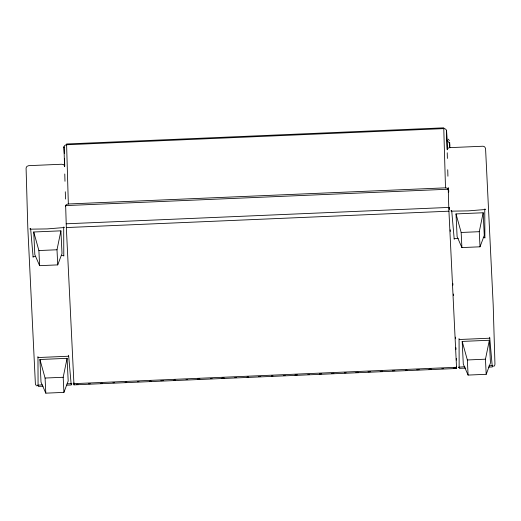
<?xml version="1.0" encoding="UTF-8"?>
<svg xmlns="http://www.w3.org/2000/svg" width="521" height="521" viewBox="0 0 521 521"><rect width="100%" height="100%" fill="white"/><g stroke="black" fill="none" stroke-linecap="round" stroke-linejoin="round"><path stroke-width="0.78" d="M63.796 256.078L63.686 227.052A0.697 0.586 -1.7 0 1 64.311 227.527L47.118 228.914L30.583 229.168L30.446 228.472A0.697 0.586 -1.7 0 0 29.873 228.999L30.661 229.103L33.149 257.387M71.195 383.697L71.312 384.29A0.697 0.586 -1.7 0 0 71.891 383.762L67.183 383.756M456.526 366.465L456.578 368.49L73.982 384.869L73.93 382.844M484.875 238.051L484.764 209.019A0.697 0.586 -1.7 0 1 485.39 209.501L468.203 210.888L451.668 211.142L451.531 210.445A0.697 0.586 -1.7 0 0 450.952 210.972L451.74 211.077L454.234 239.36M489.05 365.716L492.26 365.67L492.397 366.263A0.697 0.586 -1.7 0 0 492.97 365.735L492.189 365.735L489.688 337.224M449.721 147.573L449.258 142.754L446.738 140.37M57.733 264.889L57.004 249.767L60.905 230.836L33.735 231.995L34.835 254.671L39.622 265.664L57.733 264.889L62.006 253.512L60.905 230.836M63.92 392.385L63.191 377.269L67.092 358.331L39.922 359.497L41.022 382.173L45.809 393.16L63.92 392.385L68.186 381.007L67.092 358.331M480.01 246.804L479.274 231.689L483.175 212.757L456.005 213.916L457.106 236.593L461.899 247.579L480.01 246.804L484.276 235.427L483.175 212.757M486.197 374.306L485.461 359.19L489.362 340.252L462.192 341.418L463.293 364.094L468.086 375.081L486.197 374.306L490.463 362.929L489.362 340.252M447.988 148.368L448.842 147.827M493.765 366.491L494.709 365.371L494.95 364.127L493.192 304.902L485.552 148.329L484.589 146.805L483.091 146.225L449.74 147.638M71.103 383.775L68.609 355.25M42.155 384.83L37.453 385.24A0.697 0.586 -1.7 0 0 38.079 385.716L37.961 356.559M464.804 366.693L458.532 367.214A0.697 0.586 -1.7 0 0 459.157 367.689L459.06 339.516L489.766 338.201M68.342 203.985L445.501 187.84L443.749 127.84L66.584 143.985L68.342 203.985A2.703 2.26 -1.7 0 0 65.731 206.049M73.982 384.869L66.323 227.254L65.646 205.6L448.242 189.221L448.229 188.771L448.307 189.989M66.187 223.802L448.783 207.423L448.242 189.221M66.336 227.566L448.933 211.187L456.578 368.49M33.735 231.995L38.893 250.542L57.004 249.767M456.005 213.916L461.163 232.464L479.274 231.689M33.077 256.638L35.506 256.534M61.367 255.427L63.79 255.323M454.162 238.611L458.2 238.436M483.254 237.361L484.869 237.296M37.974 357.543L68.687 356.227M39.922 359.497L45.08 378.044L63.191 377.269M462.192 341.418L467.35 359.965L485.461 359.19M73.91 383.651L456.507 367.272M76.418 384.322L78.039 384.251M88.596 383.801L90.224 383.73M100.781 383.274L102.409 383.209M112.966 382.753L114.594 382.688M125.151 382.232L126.779 382.167M137.336 381.711L138.964 381.646M149.52 381.19L151.149 381.118M160.891 380.701L163.334 380.597M173.89 380.148L175.518 380.076M186.075 379.627L187.703 379.555M197.446 379.138L199.888 379.034M210.445 378.585L212.073 378.513M221.816 378.096L224.251 377.992M234.815 377.536L236.436 377.471M247 377.015L248.621 376.95M258.37 376.533L260.806 376.429M271.369 375.973L272.991 375.901M283.554 375.452L285.176 375.38M294.925 374.964L297.361 374.86M307.924 374.41L309.546 374.338M319.295 373.922L321.731 373.817M331.48 373.401L333.915 373.297M344.479 372.847L346.1 372.775M355.85 372.359L358.285 372.255M368.034 371.838L370.47 371.733M380.219 371.317L382.655 371.212M392.404 370.796L394.84 370.685M405.397 370.236L407.025 370.164M416.774 369.747L419.21 369.643M428.959 369.226L431.395 369.122M441.951 368.673L443.579 368.601M453.322 368.184L456.572 368.047M38.228 386.4L43.061 386.191M66.421 385.195L71.26 384.986M459.307 368.373L465.754 368.1M488.314 367.129L492.338 366.96M63.152 164.59L61.693 164.245L28.662 165.665L26.903 166.394L26.076 168.003L27.808 227.716L35.382 383.808M448.08 139.114L449.402 140.559M63.393 164.753L63.731 165.027M36.522 385.898L35.448 384.29M65.698 206.088L65.639 205.157L65.646 205.6M449.753 144.63L449.792 145.457M461.163 232.464L461.899 247.579M467.35 359.965L468.086 375.081M448.255 187.534L448.444 192.347M449.174 207.443L449.252 209.501M450.235 229.826L450.32 231.448M452.84 283.483L452.918 285.104M453.355 294.046L453.433 295.674M455.445 337.133L455.523 338.761M448.933 211.187L448.783 207.423M38.893 250.542L39.622 265.664M45.08 378.044L45.809 393.16M64.317 153.48L63.979 146.805L64.558 166.72M455.953 347.767L456.018 349.376M449.87 147.873L449.701 142.611A0.983 0.632 -2.9 0 0 449.323 142.194M447.35 149.794L446.575 130.426L447.129 149.534M448.705 190.302L448.757 191.923M449.271 207.319L449.323 208.941M64.513 158.885L64.754 166.173M456.292 358.546L456.337 360.128M447.226 152.77L447.389 158.43M447.728 169.748L447.917 176.215M64.773 174.001L64.988 181.275M65.301 191.787L65.516 199.061M459.047 338.533L459.053 339.21M446.575 130.94A2.716 2.449 -1.4 0 0 443.742 128.615L66.584 144.76A2.716 2.449 -1.4 0 0 63.979 147.319M445.501 187.847A2.703 2.26 -1.7 0 1 448.34 189.963"/></g></svg>
